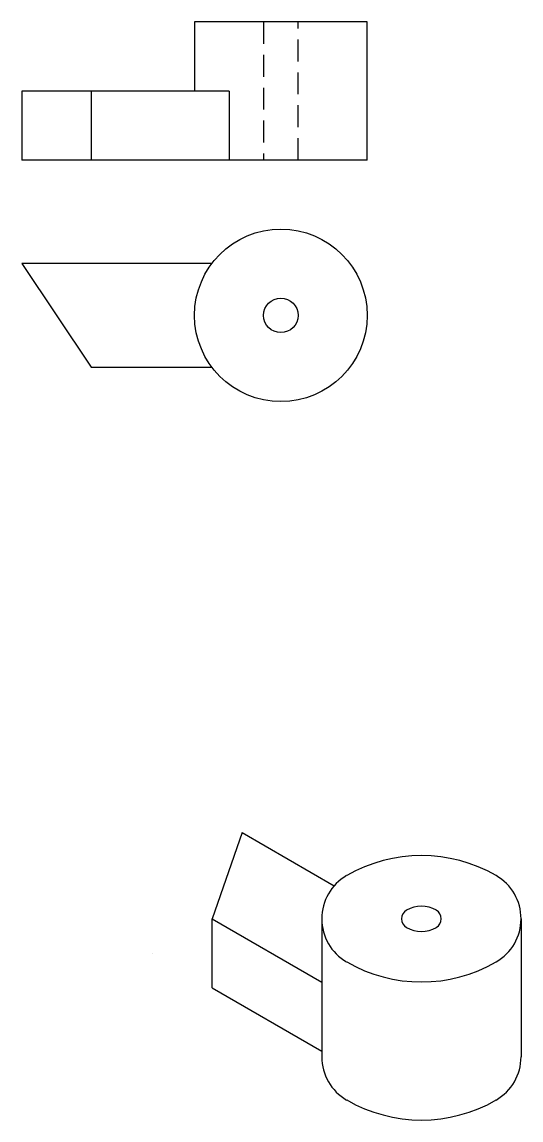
# Model space of a CAD drawing. Header units: millimetres. Extents: x 2562 to 2634, y 2291 to 2450.
import ezdxf

# ---------------------------------------------------------------- set-up
doc = ezdxf.new("R2010")
doc.units = ezdxf.units.MM
doc.linetypes.add('LÍNEAS_OCULTAS2', pattern=[4.7625, 3.175, -1.5875])
doc.layers.add('No Visibles', color=210, linetype='LÍNEAS_OCULTAS2', lineweight=30, plot=False)
doc.layers.add('No Visibles - Impresion', color=7, linetype='LÍNEAS_OCULTAS2', lineweight=30)

msp = doc.modelspace()

# ---------------------------------------------------------------- linework, layer by layer
for p, q in [((2611.94, 2450.09), (2586.94, 2450.09)), ((2586.94, 2450.09), (2586.94, 2440.09)), ((2611.94, 2430.09), (2611.94, 2450.09)), ((2591.94, 2440.09), (2561.94, 2440.09)), ((2561.94, 2440.09), (2561.94, 2430.09)), ((2571.94, 2440.09), (2571.94, 2430.09)), ((2591.94, 2440.09), (2591.94, 2430.09)), ((2611.94, 2430.09), (2561.94, 2430.09)), ((2589.44, 2415.09), (2561.94, 2415.09)), ((2561.94, 2415.09), (2571.94, 2400.09)), ((2571.94, 2400.09), (2589.44, 2400.09)), ((2593.82, 2332.68), (2589.49, 2320.18)), ((2593.82, 2332.68), (2607.18, 2324.96)), ((2589.49, 2310.18), (2589.49, 2320.18)), ((2589.49, 2320.18), (2605.37, 2311.01)), ((2605.37, 2320.18), (2605.37, 2300.18)), ((2634.23, 2320.18), (2634.23, 2300.18)), ((2589.49, 2310.18), (2605.37, 2301.01))]:
    msp.add_line(p, q)
for radius in [12.5, 2.5]:
    msp.add_circle((2599.44, 2407.59), radius)
for centre, radius, start, end in [((2619.8, 2307.68), 21.65, 60, 120), ((2612.58, 2320.18), 7.22, 120, 240), ((2627.02, 2320.18), 7.22, 300, 60), ((2618.36, 2320.18), 1.44, 120, 240), ((2619.8, 2317.68), 4.33, 60, 120), ((2621.24, 2320.18), 1.44, 300, 60), ((2619.8, 2322.68), 4.33, 240, 300), ((2619.8, 2332.68), 21.65, 240, 300), ((2612.58, 2300.18), 7.22, 180, 240), ((2627.02, 2300.18), 7.22, 300, 0), ((2619.8, 2312.68), 21.65, 240, 300)]:
    msp.add_arc(centre, radius, start, end)
at = {"layer": 'No Visibles'}
msp.add_line((2580.83, 2315.18), (2580.83, 2315.18), dxfattribs=at)
at = {"layer": 'No Visibles - Impresion'}
for p, q in [((2596.94, 2450.09), (2596.94, 2430.09)), ((2601.94, 2430.09), (2601.94, 2450.09))]:
    msp.add_line(p, q, dxfattribs=at)

doc.saveas('drawing.dxf')
